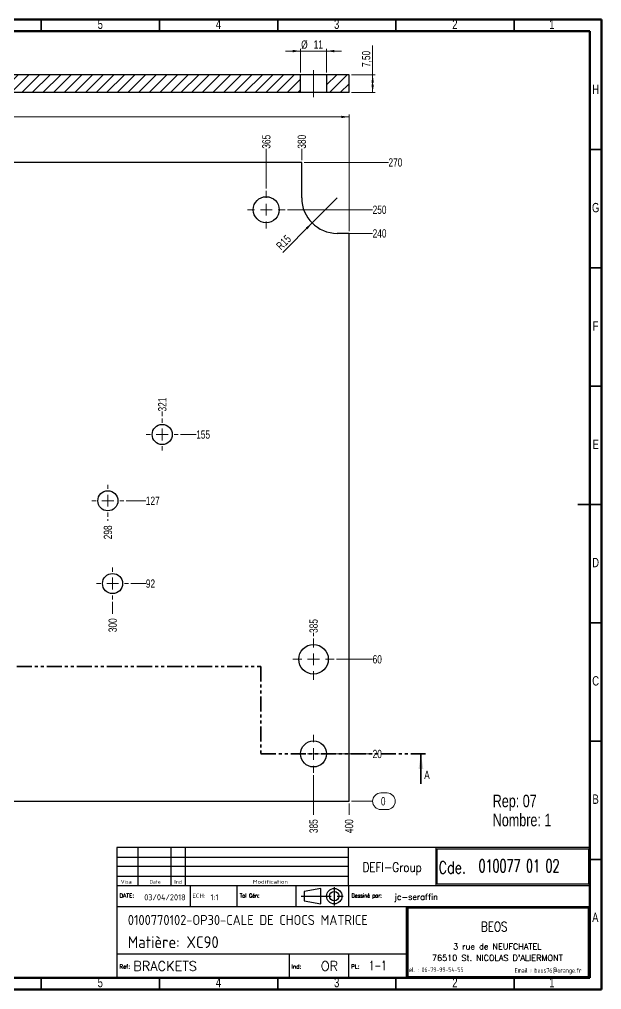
# Model space of a CAD drawing. Header units: millimetres. Extents: x 15 to 589, y 5 to 415.
# Drawn here: x 342.7 to 589, y 5 to 415 of the extents above; entities that cross this region are included whole.
import ezdxf

# ---------------------------------------------------------------- set-up
doc = ezdxf.new("R2010")
doc.units = ezdxf.units.MM
doc.linetypes.add('CENTERX2', pattern=[20.32, 12.7, -2.54, 2.54, -2.54])
doc.linetypes.add('PHANTOM', pattern=[12.7, 6.35, -1.27, 1.27, -1.27, 1.27, -1.27])
doc.layers.add('DIMENSIONS', color=176, linetype='Continuous')
doc.styles.add('SLDTEXTSTYLE0', font='TXT', dxfattribs={"width": 0.75})
doc.styles.add('SLDTEXTSTYLE1', font='ISOCP')
doc.styles.add('SLDTEXTSTYLE10', font='ISOCP', dxfattribs={"width": 1.147311})
doc.styles.add('SLDTEXTSTYLE11', font='ISOCP', dxfattribs={"width": 1.385904})
doc.styles.add('SLDTEXTSTYLE12', font='ISOCP', dxfattribs={"width": 1.246461})
doc.styles.add('SLDTEXTSTYLE13', font='ROMAND')
doc.styles.add('SLDTEXTSTYLE2', font='ROMANT', dxfattribs={"width": 0.8})
doc.styles.add('SLDTEXTSTYLE3', font='ISOCP', dxfattribs={"width": 0.8})
doc.styles.add('SLDTEXTSTYLE4', font='ROMANS', dxfattribs={"width": 0.8})
doc.styles.add('SLDTEXTSTYLE5', font='ROMANT')
doc.styles.add('SLDTEXTSTYLE6', font='ROMANS')
doc.styles.add('SLDTEXTSTYLE7', font='ROMANT', dxfattribs={"width": 0.65})
doc.styles.add('SLDTEXTSTYLE8', font='ISOCP', dxfattribs={"width": 1.446157})
doc.styles.add('SLDTEXTSTYLE9', font='ISOCP', dxfattribs={"width": 1.294402})
doc.dimstyles.new('SLDDIMSTYLE0', dxfattribs={"dimtxt": 3.5, "dimasz": 3.302, "dimexe": 0, "dimexo": 0.0625, "dimgap": 0.875, "dimtad": 0, "dimtih": 1, "dimtoh": 1, "dimdec": 0, "dimrnd": 1e-09, "dimdsep": 46, "dimtxsty": 'SLDTEXTSTYLE0', "dimblk1": 'NONE', "dimblk2": 'NONE', "dimsah": 1, "dimcen": 0.09, "dimadec": 0, "dimazin": 2, "dimtfac": 1, "dimtdec": 0, "dimtofl": 0, "dimtmove": 0, "dimatfit": 3, "dimldrblk": 'NONE', "dimfxl": 1, "dimfrac": 2, "dimtolj": 1, "dimtzin": 12, "dimarcsym": 0})
doc.dimstyles.new('SLDDIMSTYLE1', dxfattribs={"dimtxt": 3.5, "dimasz": 3.302, "dimexe": 0, "dimexo": 0.0625, "dimgap": 0.875, "dimtad": 0, "dimtih": 1, "dimtoh": 1, "dimrnd": 1e-09, "dimzin": 12, "dimdsep": 46, "dimtxsty": 'SLDTEXTSTYLE0', "dimblk1": 'NONE', "dimblk2": 'NONE', "dimsah": 1, "dimcen": 0.09, "dimadec": 0, "dimazin": 3, "dimtfac": 1, "dimtofl": 0, "dimtmove": 0, "dimatfit": 3, "dimldrblk": 'NONE', "dimfxl": 1, "dimfrac": 2, "dimtolj": 1, "dimtzin": 12, "dimarcsym": 0})
doc.dimstyles.new('SLDDIMSTYLE2', dxfattribs={"dimtxt": 3.5, "dimasz": 3.302, "dimexe": 0, "dimexo": 0.0625, "dimgap": 0.875, "dimtad": 1, "dimrnd": 1e-09, "dimzin": 12, "dimdsep": 46, "dimtxsty": 'SLDTEXTSTYLE0', "dimsah": 1, "dimcen": 0.09, "dimadec": 0, "dimazin": 3, "dimtfac": 1, "dimtofl": 0, "dimtmove": 0, "dimatfit": 3, "dimfxl": 1, "dimfrac": 2, "dimtolj": 1, "dimtzin": 12, "dimarcsym": 0})
doc.dimstyles.new('SLDDIMSTYLE3', dxfattribs={"dimtxt": 3.5, "dimasz": 3.302, "dimexe": 0, "dimexo": 0.0625, "dimgap": 0.875, "dimtad": 1, "dimrnd": 1e-09, "dimzin": 12, "dimdsep": 46, "dimtxsty": 'SLDTEXTSTYLE0', "dimsah": 1, "dimcen": 0, "dimadec": 0, "dimazin": 3, "dimtfac": 1, "dimtofl": 0, "dimtmove": 0, "dimatfit": 3, "dimfxl": 1, "dimfrac": 2, "dimtolj": 1, "dimtzin": 12, "dimarcsym": 0})
doc.dimstyles.new('SLDDIMSTYLE4', dxfattribs={"dimtxt": 3.5, "dimasz": 3.302, "dimexe": 0, "dimexo": 0.0625, "dimgap": 0.875, "dimtad": 1, "dimrnd": 1e-09, "dimzin": 12, "dimdsep": 46, "dimtxsty": 'SLDTEXTSTYLE0', "dimsah": 1, "dimcen": 0.09, "dimadec": 0, "dimazin": 3, "dimtfac": 1, "dimtmove": 0, "dimatfit": 0, "dimfxl": 1, "dimfrac": 2, "dimtolj": 1, "dimtzin": 12, "dimarcsym": 0})

# ---------------------------------------------------------------- blocks, each defined once
blk = doc.blocks.new('SW_NOTE_0')
at = {"color": 0, "linetype": 'Continuous', "lineweight": 0, "char_height": 5.292, "attachment_point": 1, "style": 'SLDTEXTSTYLE0'}
for s, insert in [('Rep: 07', (0, 6.82)), ('Nombre: 1', (0, -1.23))]:
    blk.add_mtext(s, dxfattribs=dict(at, insert=insert))
blk = doc.blocks.new('_D_15')
at = {"color": 7, "linetype": 'Continuous', "lineweight": 18}
blk.add_line((380.16, 203.85), (380.16, 203.08), dxfattribs=at)
at = {"color": 7, "linetype": 'Continuous', "lineweight": 18, "insert": (378.43, 195.32), "char_height": 3.5, "attachment_point": 1, "rotation": 90, "style": 'SLDTEXTSTYLE0'}
blk.add_mtext('298', dxfattribs=at)
blk = doc.blocks.new('_None')
blk = doc.blocks.new('_D_16')
at = {"color": 7, "linetype": 'Continuous', "lineweight": 18}
blk.add_line((382.16, 168.85), (382.16, 163.81), dxfattribs=at)
at = {"color": 7, "linetype": 'Continuous', "lineweight": 18, "insert": (380.43, 156.05), "char_height": 3.5, "attachment_point": 1, "rotation": 90, "style": 'SLDTEXTSTYLE0'}
blk.add_mtext('300', dxfattribs=at)
blk = doc.blocks.new('_D_17')
at = {"color": 7, "linetype": 'Continuous', "lineweight": 18}
blk.add_line((403.16, 247.35), (403.16, 249.33), dxfattribs=at)
at = {"color": 7, "linetype": 'Continuous', "lineweight": 18, "insert": (401.43, 249.33), "char_height": 3.5, "attachment_point": 1, "rotation": 90, "style": 'SLDTEXTSTYLE0'}
blk.add_mtext('321', dxfattribs=at)
blk = doc.blocks.new('_D_18')
at = {"color": 7, "linetype": 'Continuous', "lineweight": 18}
blk.add_line((447.16, 343.6), (447.16, 360.4), dxfattribs=at)
at = {"color": 7, "linetype": 'Continuous', "lineweight": 18, "insert": (445.43, 360.4), "char_height": 3.5, "attachment_point": 1, "rotation": 90, "style": 'SLDTEXTSTYLE0'}
blk.add_mtext('365', dxfattribs=at)
blk = doc.blocks.new('_D_19')
at = {"color": 7, "linetype": 'Continuous', "lineweight": 18}
blk.add_line((462.16, 355.6), (462.16, 360.4), dxfattribs=at)
at = {"color": 7, "linetype": 'Continuous', "lineweight": 18, "insert": (460.43, 360.4), "char_height": 3.5, "attachment_point": 1, "rotation": 90, "style": 'SLDTEXTSTYLE0'}
blk.add_mtext('380', dxfattribs=at)
blk = doc.blocks.new('_D_20')
at = {"color": 7, "linetype": 'Continuous', "lineweight": 18}
blk.add_line((467.16, 154.35), (467.16, 155.74), dxfattribs=at)
at = {"color": 7, "linetype": 'Continuous', "lineweight": 18, "insert": (465.43, 155.74), "char_height": 3.5, "attachment_point": 1, "rotation": 90, "style": 'SLDTEXTSTYLE0'}
blk.add_mtext('385', dxfattribs=at)
blk = doc.blocks.new('_D_21')
at = {"color": 7, "linetype": 'Continuous', "lineweight": 18}
blk.add_line((467.16, 95.6), (467.16, 78.89), dxfattribs=at)
at = {"color": 7, "linetype": 'Continuous', "lineweight": 18, "insert": (465.43, 71.13), "char_height": 3.5, "attachment_point": 1, "rotation": 90, "style": 'SLDTEXTSTYLE0'}
blk.add_mtext('385', dxfattribs=at)
blk = doc.blocks.new('_D_22')
at = {"color": 7, "linetype": 'Continuous', "lineweight": 18}
blk.add_line((482.16, 83.6), (482.16, 78.89), dxfattribs=at)
at = {"color": 7, "linetype": 'Continuous', "lineweight": 18, "insert": (480.43, 71.13), "char_height": 3.5, "attachment_point": 1, "rotation": 90, "style": 'SLDTEXTSTYLE0'}
blk.add_mtext('400', dxfattribs=at)
blk = doc.blocks.new('_D_23')
at = {"color": 7, "linetype": 'Continuous', "lineweight": 18}
for p, q in [((495.65, 88.09), (498.24, 88.09)), ((483.16, 84.6), (492.16, 84.6)), ((498.24, 81.11), (495.65, 81.11))]:
    blk.add_line(p, q, dxfattribs=at)
for centre, start, end in [((495.65, 84.6), 90, 270), ((498.24, 84.6), 270, 90)]:
    blk.add_arc(centre, 3.49, start, end, dxfattribs=at)
at = {"color": 7, "linetype": 'Continuous', "lineweight": 18, "insert": (495.65, 86.34), "char_height": 3.5, "attachment_point": 1, "style": 'SLDTEXTSTYLE0'}
blk.add_mtext('0', dxfattribs=at)
blk = doc.blocks.new('_D_24')
at = {"color": 7, "linetype": 'Continuous', "lineweight": 18}
blk.add_line((88.16, 104.6), (75.46, 104.6), dxfattribs=at)
at = {"color": 7, "linetype": 'Continuous', "lineweight": 18, "insert": (70.29, 106.34), "char_height": 3.5, "attachment_point": 1, "style": 'SLDTEXTSTYLE0'}
blk.add_mtext('20', dxfattribs=at)
blk = doc.blocks.new('_D_25')
at = {"color": 7, "linetype": 'Continuous', "lineweight": 18}
blk.add_line((266.16, 104.6), (272.16, 104.6), dxfattribs=at)
at = {"color": 7, "linetype": 'Continuous', "lineweight": 18, "insert": (272.16, 106.34), "char_height": 3.5, "attachment_point": 1, "style": 'SLDTEXTSTYLE0'}
blk.add_mtext('20', dxfattribs=at)
blk = doc.blocks.new('_D_26')
at = {"color": 7, "linetype": 'Continuous', "lineweight": 18}
blk.add_line((476.16, 104.6), (492.16, 104.6), dxfattribs=at)
at = {"color": 7, "linetype": 'Continuous', "lineweight": 18, "insert": (492.16, 106.34), "char_height": 3.5, "attachment_point": 1, "style": 'SLDTEXTSTYLE0'}
blk.add_mtext('20', dxfattribs=at)
blk = doc.blocks.new('_D_27')
at = {"color": 7, "linetype": 'Continuous', "lineweight": 18}
blk.add_line((324.91, 141.6), (332.02, 141.6), dxfattribs=at)
at = {"color": 7, "linetype": 'Continuous', "lineweight": 18, "insert": (332.02, 143.34), "char_height": 3.5, "attachment_point": 1, "style": 'SLDTEXTSTYLE0'}
blk.add_mtext('57', dxfattribs=at)
blk = doc.blocks.new('_D_28')
at = {"color": 7, "linetype": 'Continuous', "lineweight": 18}
blk.add_line((87.41, 144.6), (72.16, 144.6), dxfattribs=at)
at = {"color": 7, "linetype": 'Continuous', "lineweight": 18, "insert": (66.99, 146.34), "char_height": 3.5, "attachment_point": 1, "style": 'SLDTEXTSTYLE0'}
blk.add_mtext('60', dxfattribs=at)
blk = doc.blocks.new('_D_29')
at = {"color": 7, "linetype": 'Continuous', "lineweight": 18}
blk.add_line((476.91, 144.6), (492.16, 144.6), dxfattribs=at)
at = {"color": 7, "linetype": 'Continuous', "lineweight": 18, "insert": (492.16, 146.34), "char_height": 3.5, "attachment_point": 1, "style": 'SLDTEXTSTYLE0'}
blk.add_mtext('60', dxfattribs=at)
blk = doc.blocks.new('_D_30')
at = {"color": 7, "linetype": 'Continuous', "lineweight": 18}
blk.add_line((163.66, 146.6), (236.82, 146.6), dxfattribs=at)
at = {"color": 7, "linetype": 'Continuous', "lineweight": 18, "insert": (236.82, 148.34), "char_height": 3.5, "attachment_point": 1, "style": 'SLDTEXTSTYLE0'}
blk.add_mtext('62', dxfattribs=at)
blk = doc.blocks.new('_D_31')
at = {"color": 7, "linetype": 'Continuous', "lineweight": 18}
blk.add_line((389.91, 176.6), (396.24, 176.6), dxfattribs=at)
at = {"color": 7, "linetype": 'Continuous', "lineweight": 18, "insert": (396.24, 178.34), "char_height": 3.5, "attachment_point": 1, "style": 'SLDTEXTSTYLE0'}
blk.add_mtext('92', dxfattribs=at)
blk = doc.blocks.new('_D_32')
at = {"color": 7, "linetype": 'Continuous', "lineweight": 18}
blk.add_line((387.91, 211.6), (396.24, 211.6), dxfattribs=at)
at = {"color": 7, "linetype": 'Continuous', "lineweight": 18, "insert": (396.24, 213.34), "char_height": 3.5, "attachment_point": 1, "style": 'SLDTEXTSTYLE0'}
blk.add_mtext('127', dxfattribs=at)
blk = doc.blocks.new('_D_33')
at = {"color": 7, "linetype": 'Continuous', "lineweight": 18}
blk.add_line((410.91, 239.6), (417.54, 239.6), dxfattribs=at)
at = {"color": 7, "linetype": 'Continuous', "lineweight": 18, "insert": (417.54, 241.34), "char_height": 3.5, "attachment_point": 1, "style": 'SLDTEXTSTYLE0'}
blk.add_mtext('155', dxfattribs=at)
blk = doc.blocks.new('_D_34')
at = {"color": 7, "linetype": 'Continuous', "lineweight": 18}
blk.add_line((144.91, 259.6), (137.42, 259.6), dxfattribs=at)
at = {"color": 7, "linetype": 'Continuous', "lineweight": 18, "insert": (129.66, 261.34), "char_height": 3.5, "attachment_point": 1, "style": 'SLDTEXTSTYLE0'}
blk.add_mtext('175', dxfattribs=at)
blk = doc.blocks.new('_D_35')
at = {"color": 7, "linetype": 'Continuous', "lineweight": 18}
blk.add_line((314.41, 269.6), (312.33, 269.6), dxfattribs=at)
at = {"color": 7, "linetype": 'Continuous', "lineweight": 18, "insert": (304.57, 271.34), "char_height": 3.5, "attachment_point": 1, "style": 'SLDTEXTSTYLE0'}
blk.add_mtext('185', dxfattribs=at)
blk = doc.blocks.new('_D_36')
at = {"color": 7, "linetype": 'Continuous', "lineweight": 18}
blk.add_line((134.66, 289.6), (130.64, 289.6), dxfattribs=at)
at = {"color": 7, "linetype": 'Continuous', "lineweight": 18, "insert": (122.88, 291.34), "char_height": 3.5, "attachment_point": 1, "style": 'SLDTEXTSTYLE0'}
blk.add_mtext('205', dxfattribs=at)
blk = doc.blocks.new('_D_37')
at = {"color": 7, "linetype": 'Continuous', "lineweight": 18}
blk.add_line((478.16, 324.6), (492.16, 324.6), dxfattribs=at)
at = {"color": 7, "linetype": 'Continuous', "lineweight": 18, "insert": (492.16, 326.34), "char_height": 3.5, "attachment_point": 1, "style": 'SLDTEXTSTYLE0'}
blk.add_mtext('240', dxfattribs=at)
blk = doc.blocks.new('_D_38')
at = {"color": 7, "linetype": 'Continuous', "lineweight": 18}
blk.add_line((281.16, 334.6), (317.16, 334.6), dxfattribs=at)
at = {"color": 7, "linetype": 'Continuous', "lineweight": 18, "insert": (317.16, 336.34), "char_height": 3.5, "attachment_point": 1, "style": 'SLDTEXTSTYLE0'}
blk.add_mtext('250', dxfattribs=at)
blk = doc.blocks.new('_D_39')
at = {"color": 7, "linetype": 'Continuous', "lineweight": 18}
blk.add_line((88.16, 334.6), (75.46, 334.6), dxfattribs=at)
at = {"color": 7, "linetype": 'Continuous', "lineweight": 18, "insert": (67.7, 336.34), "char_height": 3.5, "attachment_point": 1, "style": 'SLDTEXTSTYLE0'}
blk.add_mtext('250', dxfattribs=at)
blk = doc.blocks.new('_D_40')
at = {"color": 7, "linetype": 'Continuous', "lineweight": 18}
blk.add_line((456.16, 334.6), (492.16, 334.6), dxfattribs=at)
at = {"color": 7, "linetype": 'Continuous', "lineweight": 18, "insert": (492.16, 336.34), "char_height": 3.5, "attachment_point": 1, "style": 'SLDTEXTSTYLE0'}
blk.add_mtext('250', dxfattribs=at)
blk = doc.blocks.new('_D_41')
at = {"color": 7, "linetype": 'Continuous', "lineweight": 18}
blk.add_line((463.16, 354.6), (498.86, 354.6), dxfattribs=at)
at = {"color": 7, "linetype": 'Continuous', "lineweight": 18, "insert": (498.86, 356.34), "char_height": 3.5, "attachment_point": 1, "style": 'SLDTEXTSTYLE0'}
blk.add_mtext('270', dxfattribs=at)
blk = doc.blocks.new('_D_43')
at = {"color": 7, "linetype": 'Continuous', "lineweight": 18}
for p, q in [((82.16, 355.6), (82.16, 374.83)), ((82.16, 373.83), (482.16, 373.83)), ((482.16, 325.6), (482.16, 374.83))]:
    blk.add_line(p, q, dxfattribs=at)
for points in [[(82.16, 373.83), (85.46, 373.32), (85.46, 374.34)], [(482.16, 373.83), (478.86, 374.34), (478.86, 373.32)]]:
    blk.add_solid(points, dxfattribs=at)
at = {"color": 7, "linetype": 'Continuous', "lineweight": 18, "insert": (276.89, 378.34), "char_height": 3.5, "attachment_point": 1, "style": 'SLDTEXTSTYLE0'}
blk.add_mtext('400', dxfattribs=at)
blk = doc.blocks.new('_D_44')
at = {"color": 7, "linetype": 'Continuous', "lineweight": 18}
for q in [(477.16, 339.6), (454.14, 316.58)]:
    blk.add_line((466.55, 328.99), q, dxfattribs=at)
blk.add_solid([(466.55, 328.99), (463.86, 327.02), (464.58, 326.3)], dxfattribs=at)
at = {"color": 7, "linetype": 'Continuous', "lineweight": 18, "insert": (450.96, 319.76), "char_height": 3.5, "attachment_point": 1, "rotation": 45, "style": 'SLDTEXTSTYLE0'}
blk.add_mtext('R15', dxfattribs=at)
blk = doc.blocks.new('SW_CENTERMARKSYMBOL_2')
at = {"color": 0, "linetype": 'Continuous', "lineweight": 0}
for p, q in [((0, 5), (0, 8)), ((-5, 0), (-8, 0)), ((0, 0), (-2.5, 0)), ((0, 0), (0, 2.5)), ((0, 0), (0, -2.5)), ((0, 0), (2.5, 0)), ((5, 0), (8, 0)), ((0, -5), (0, -8))]:
    blk.add_line(p, q, dxfattribs=at)
blk = doc.blocks.new('SW_CENTERMARKSYMBOL_3')
at = {"color": 0, "linetype": 'Continuous', "lineweight": 0}
for p, q in [((0, 5), (0, 8)), ((-5, 0), (-8, 0)), ((0, 0), (-2.5, 0)), ((0, 0), (0, 2.5)), ((0, 0), (0, -2.5)), ((0, 0), (2.5, 0)), ((5, 0), (8, 0)), ((0, -5), (0, -8))]:
    blk.add_line(p, q, dxfattribs=at)
blk = doc.blocks.new('SW_CENTERMARKSYMBOL_6')
at = {"color": 0, "linetype": 'Continuous', "lineweight": 0}
for p, q in [((0, 5), (0, 8.75)), ((-5, 0), (-8.75, 0)), ((0, 0), (-2.5, 0)), ((0, 0), (0, 2.5)), ((0, 0), (0, -2.5)), ((0, 0), (2.5, 0)), ((5, 0), (8.75, 0)), ((0, -5), (0, -8.75))]:
    blk.add_line(p, q, dxfattribs=at)
blk = doc.blocks.new('SW_CENTERMARKSYMBOL_16')
at = {"color": 0, "linetype": 'Continuous', "lineweight": 0}
for p, q in [((0, 5), (0, 6.75)), ((-5, 0), (-6.75, 0)), ((0, 0), (-2.5, 0)), ((0, 0), (0, 2.5)), ((0, 0), (0, -2.5)), ((0, 0), (2.5, 0)), ((5, 0), (6.75, 0)), ((0, -5), (0, -6.75))]:
    blk.add_line(p, q, dxfattribs=at)
blk = doc.blocks.new('SW_CENTERMARKSYMBOL_19')
at = {"color": 0, "linetype": 'Continuous', "lineweight": 0}
for p, q in [((0, 5), (0, 6.75)), ((-5, 0), (-6.75, 0)), ((0, 0), (-2.5, 0)), ((0, 0), (0, 2.5)), ((0, 0), (0, -2.5)), ((0, 0), (2.5, 0)), ((5, 0), (6.75, 0)), ((0, -5), (0, -6.75))]:
    blk.add_line(p, q, dxfattribs=at)
blk = doc.blocks.new('SW_CENTERMARKSYMBOL_20')
at = {"color": 0, "linetype": 'Continuous', "lineweight": 0}
for p, q in [((0, 5), (0, 6.75)), ((-5, 0), (-6.75, 0)), ((0, 0), (-2.5, 0)), ((0, 0), (0, 2.5)), ((0, 0), (0, -2.5)), ((0, 0), (2.5, 0)), ((5, 0), (6.75, 0)), ((0, -5), (0, -6.75))]:
    blk.add_line(p, q, dxfattribs=at)
blk = doc.blocks.new('_D_49')
at = {"color": 7, "linetype": 'Continuous', "lineweight": 18}
for p, q in [((461.66, 392.64), (461.66, 402.64)), ((472.66, 392.64), (472.66, 402.64)), ((461.66, 401.64), (455.31, 401.64)), ((461.66, 401.64), (472.66, 401.64)), ((472.66, 401.64), (479.01, 401.64))]:
    blk.add_line(p, q, dxfattribs=at)
for points in [[(461.66, 401.64), (458.36, 402.15), (458.36, 401.13)], [(472.66, 401.64), (475.96, 401.13), (475.96, 402.15)]]:
    blk.add_solid(points, dxfattribs=at)
at = {"color": 7, "linetype": 'Continuous', "lineweight": 18, "char_height": 3.5, "attachment_point": 1, "style": 'SLDTEXTSTYLE0'}
for s, insert in [('%%c', (461.94, 406.15)), ('11', (467.22, 406.2))]:
    blk.add_mtext(s, dxfattribs=dict(at, insert=insert))
blk = doc.blocks.new('_D_50')
at = {"color": 7, "linetype": 'Continuous', "lineweight": 18}
for p, q in [((492.16, 391.64), (492.16, 403.96)), ((483.16, 391.64), (493.16, 391.64)), ((492.16, 384.14), (492.16, 391.64)), ((483.16, 384.14), (493.16, 384.14))]:
    blk.add_line(p, q, dxfattribs=at)
for points in [[(492.16, 391.64), (491.65, 388.34), (492.67, 388.34)], [(492.16, 384.14), (492.67, 387.44), (491.65, 387.44)]]:
    blk.add_solid(points, dxfattribs=at)
at = {"color": 7, "linetype": 'Continuous', "lineweight": 18, "insert": (487.65, 394.91), "char_height": 3.5, "attachment_point": 1, "rotation": 90, "style": 'SLDTEXTSTYLE0'}
blk.add_mtext('7,50', dxfattribs=at)

msp = doc.modelspace()

# ---------------------------------------------------------------- hatches: boundary and pattern name
at = {"linetype": 'Continuous', "lineweight": 18}
h = msp.add_hatch(dxfattribs=at)
h.set_pattern_fill('ANSI31', style=0)
h.paths.add_polyline_path([(321.411, 384.139), (461.661, 384.139), (461.661, 391.639), (321.411, 391.639)], flags=0)
h = msp.add_hatch(dxfattribs=at)
h.set_pattern_fill('ANSI31', style=0)
h.paths.add_polyline_path([(472.661, 384.139), (482.161, 384.139), (482.161, 391.639), (472.661, 391.639)], flags=0)

# ---------------------------------------------------------------- linework, layer by layer
at = {"color": 7, "linetype": 'Continuous', "lineweight": 70}
for p, q in [((15, 415), (589, 415)), ((589, 415), (589, 5)), ((20, 410), (584, 410)), ((584, 410), (584, 10)), ((584, 10), (20, 10)), ((589, 5), (15, 5))]:
    msp.add_line(p, q, dxfattribs=at)
at = {"color": 7, "linetype": 'Continuous', "lineweight": 35}
for p, q in [((352, 410), (352, 415)), ((402, 410), (402, 415)), ((452, 410), (452, 415)), ((502, 410), (502, 415)), ((552, 410), (552, 415)), ((584, 360), (589, 360)), ((584, 310), (589, 310)), ((584, 260), (589, 260)), ((589, 210), (579, 210)), ((584, 210), (589, 210)), ((584, 160), (589, 160)), ((584, 110), (589, 110)), ((512.58, 91.901), (512.58, 104.601)), ((584, 60), (589, 60)), ((352, 10), (352, 5)), ((402, 10), (402, 5)), ((452, 10), (452, 5)), ((502, 10), (502, 5)), ((552, 10), (552, 5))]:
    msp.add_line(p, q, dxfattribs=at)
at = {"color": 7, "linetype": 'CENTERX2', "lineweight": 18}
msp.add_line((467.161, 393.639), (467.161, 382.139), dxfattribs=at)
at = {"color": 7, "linetype": 'Continuous', "lineweight": 25}
for p, q in [((461.661, 391.639), (321.411, 391.639)), ((461.661, 384.139), (461.661, 391.639)), ((472.661, 391.639), (461.661, 391.639)), ((472.661, 391.639), (472.661, 384.139)), ((482.161, 391.639), (472.661, 391.639)), ((482.161, 384.139), (482.161, 391.639)), ((461.661, 384.139), (321.411, 384.139)), ((472.661, 384.139), (461.661, 384.139)), ((482.161, 384.139), (472.661, 384.139)), ((462.161, 354.601), (82.161, 354.601)), ((462.161, 339.601), (462.161, 354.601)), ((482.161, 324.601), (477.161, 324.601)), ((482.161, 84.601), (482.161, 324.601)), ((82.161, 84.601), (482.161, 84.601))]:
    msp.add_line(p, q, dxfattribs=at)
at = {"color": 7, "linetype": 'PHANTOM', "lineweight": 35}
for p, q in [((290.89, 141.601), (444.863, 141.601)), ((444.863, 141.601), (444.863, 104.601)), ((444.863, 104.601), (514.58, 104.601))]:
    msp.add_line(p, q, dxfattribs=at)
at = {"color": 7, "linetype": 'Continuous', "lineweight": 25}
for centre, radius in [((447.161, 334.601), 5.5), ((403.161, 239.601), 4.25), ((380.161, 211.601), 4.25), ((382.161, 176.601), 4.25), ((467.161, 144.601), 6.25), ((467.161, 104.601), 5.5)]:
    msp.add_circle(centre, radius, dxfattribs=at)
msp.add_arc((477.161, 339.601), 15, 180, 270, dxfattribs=at)
at = {"color": 7, "linetype": 'Continuous', "lineweight": 35}
msp.add_solid([(512.58, 104.601), (511.564, 98.251), (513.596, 98.251)], dxfattribs=at)
at = {"layer": 'DIMENSIONS', "color": 3}
for p, q in [((482, 65), (384, 65)), ((393, 49), (393, 65)), ((407, 49), (407, 65)), ((413, 49), (413, 65)), ((384, 61), (482, 61)), ((482, 57), (384, 57)), ((384, 53), (482, 53))]:
    msp.add_line(p, q, dxfattribs=at)
at = {"layer": 'DIMENSIONS', "color": 6}
for p, q in [((384, 65), (384, 10)), ((584, 10), (584, 65)), ((584, 40), (506.384, 40)), ((506.384, 40), (506.384, 10)), ((583.8, 39.8), (506.584, 39.8)), ((506.584, 39.8), (506.584, 10.2)), ((583.6, 39.6), (506.784, 39.6)), ((506.784, 39.6), (506.784, 10.4)), ((583.4, 39.4), (506.984, 39.4)), ((506.984, 39.4), (506.984, 10.6)), ((583.4, 10.6), (583.4, 39.4)), ((583.6, 10.4), (583.6, 39.6)), ((583.8, 10.2), (583.8, 39.8)), ((384, 10), (584, 10)), ((506.584, 10.2), (583.8, 10.2)), ((506.784, 10.4), (583.6, 10.4)), ((506.984, 10.6), (583.4, 10.6))]:
    msp.add_line(p, q, dxfattribs=at)
at = {"layer": 'DIMENSIONS', "color": 1}
for p, q in [((584, 65), (482, 65)), ((482, 49), (482, 65)), ((519, 49), (519, 65)), ((519.5, 49.5), (519.5, 64.5)), ((519.5, 64.5), (583.5, 64.5)), ((583.5, 64.5), (583.5, 49.5)), ((583.5, 49.5), (519.5, 49.5)), ((384, 49), (584, 49)), ((415, 49), (415, 40)), ((434.731, 49), (434.731, 40)), ((459.62, 49), (459.62, 40)), ((482, 49), (482, 40)), ((506.384, 40), (384, 40)), ((506.384, 20), (384, 20)), ((456.792, 20), (456.792, 10)), ((482, 20), (482, 10))]:
    msp.add_line(p, q, dxfattribs=at)
at = {"layer": 'DIMENSIONS'}
for p, q in [((519.5, 49.5), (519.5, 64.5)), ((519.5, 64.5), (583.5, 64.5)), ((583.5, 64.5), (583.5, 49.5)), ((583.5, 49.5), (519.5, 49.5))]:
    msp.add_line(p, q, dxfattribs=at)
at = {"layer": 'DIMENSIONS', "color": 7}
for p, q in [((470.244, 47.75), (463.244, 46.5)), ((463.244, 46.5), (463.244, 42.5)), ((470.244, 41.25), (470.244, 47.75)), ((463.244, 42.5), (470.244, 41.25))]:
    msp.add_line(p, q, dxfattribs=at)
at = {"layer": 'DIMENSIONS', "color": 3, "linetype": 'CENTERX2'}
for p, q in [((475.934, 48.348), (475.934, 40.513)), ((461.946, 44.5), (480.201, 44.5))]:
    msp.add_line(p, q, dxfattribs=at)
at = {"layer": 'DIMENSIONS', "color": 7}
for radius in [3.25, 2]:
    msp.add_circle((475.934, 44.5), radius, dxfattribs=at)

# ---------------------------------------------------------------- block references
at = {"color": 7, "linetype": 'Continuous', "lineweight": 0}
for name, p in [('SW_CENTERMARKSYMBOL_3', (447.161, 334.601)), ('SW_CENTERMARKSYMBOL_19', (403.161, 239.601)), ('SW_CENTERMARKSYMBOL_20', (380.161, 211.601)), ('SW_CENTERMARKSYMBOL_16', (382.161, 176.601)), ('SW_CENTERMARKSYMBOL_6', (467.161, 144.601)), ('SW_CENTERMARKSYMBOL_2', (467.161, 104.601)), ('SW_NOTE_0', (542.958, 80.547))]:
    msp.add_blockref(name, p, dxfattribs=at)

# ---------------------------------------------------------------- texts
at = {"color": 7, "linetype": 'Continuous', "lineweight": 0, "char_height": 3.969, "attachment_point": 2, "style": 'SLDTEXTSTYLE0'}
for s, insert in [('5', (376.96, 414.973)), ('4', (426.96, 414.973)), ('3', (476.96, 414.973)), ('2', (526.96, 414.973)), ('1', (567.96, 414.973)), ('H', (586.49, 387.473)), ('G', (586.487, 337.473)), ('F', (586.458, 287.473)), ('E', (586.508, 237.473)), ('D', (586.453, 187.473)), ('C', (586.459, 137.473)), ('B', (586.471, 87.473)), ('A', (586.34, 37.473)), ('5', (376.96, 9.973)), ('4', (426.96, 9.973)), ('3', (476.96, 9.973)), ('2', (526.96, 9.973)), ('1', (567.96, 9.973))]:
    msp.add_mtext(s, dxfattribs=dict(at, insert=insert))
at = {"color": 7, "linetype": 'Continuous', "insert": (513.959, 97.458), "char_height": 3.5, "attachment_point": 1, "style": 'SLDTEXTSTYLE0'}
msp.add_mtext('A', dxfattribs=at)
at = {"layer": 'DIMENSIONS'}
for s, insert, char_height, attachment_point, style in [('DEFI-Group', (500.42, 58.701), 4, 2, 'SLDTEXTSTYLE2'), ('Cde.', (520, 59.126), 5, 1, 'SLDTEXTSTYLE2'), ('010077 01 02', (536.973, 59.94), 5.29167, 1, 'SLDTEXTSTYLE7'), ('Visa', (385.655, 51.348), 1.5671, 1, 'SLDTEXTSTYLE12'), ('Date', (397.824, 51.283), 1.4924, 1, 'SLDTEXTSTYLE10'), ('Ind', (408.254, 51.283), 1.4924, 1, 'SLDTEXTSTYLE11'), ('Modification', (441.489, 51.348), 1.56705, 1, 'SLDTEXTSTYLE8'), ('DATE:', (385.034, 45.598), 1.7277, 1, 'SLDTEXTSTYLE6'), ('03/04/2018', (395.533, 45.253), 2.5, 1, 'SLDTEXTSTYLE1'), ('ECH:', (415.911, 45.56), 1.8141, 1, 'SLDTEXTSTYLE9'), ('1:1', (423.62, 45.24), 2.5, 1, 'SLDTEXTSTYLE1'), ('Tol Gén:', (435.952, 45.598), 1.7277, 1, 'SLDTEXTSTYLE4'), ('Dessiné par:', (483.221, 45.598), 1.72768, 1, 'SLDTEXTSTYLE4'), ('jc-seraffin', (501.355, 45.42), 2.5, 1, 'SLDTEXTSTYLE5'), ('0100770102-OP30-CALE DE CHOCS MATRICE', (388.603, 36.537), 4.23333, 1, 'SLDTEXTSTYLE1'), ('BEOS', (543.571, 33.595), 4, 2, 'SLDTEXTSTYLE2'), ('Matière: XC90', (388.603, 27.564), 5, 1, 'SLDTEXTSTYLE1'), ('3 rue de NEUFCHATEL', (544.909, 24.448), 2.5, 2, 'SLDTEXTSTYLE13'), ('BRACKETS', (390.904, 16.951), 4, 1, 'SLDTEXTSTYLE5'), ('OR', (470.194, 16.951), 4, 1, 'SLDTEXTSTYLE5'), ('1-1', (490.651, 17.173), 4, 1, 'SLDTEXTSTYLE7'), ("76510 St. NICOLAS D'ALIERMONT", (544.903, 19.623), 2.5, 2, 'SLDTEXTSTYLE13'), ('Ref:', (385.034, 15.598), 1.7277, 1, 'SLDTEXTSTYLE6'), ('Ind:', (457.826, 15.598), 1.7277, 1, 'SLDTEXTSTYLE6'), ('PL:', (483.034, 15.598), 1.7277, 1, 'SLDTEXTSTYLE6'), ('Tel. : 06-79-99-54-55', (518.36, 14.429), 2, 2, 'SLDTEXTSTYLE3'), ('Email : beos76@orange.fr', (566.372, 14.097), 2, 2, 'SLDTEXTSTYLE3')]:
    msp.add_mtext(s, dxfattribs=dict(at, insert=insert, char_height=char_height, attachment_point=attachment_point, style=style))

# ---------------------------------------------------------------- dimensions: what is measured, and where the dimension line sits
at = {"color": 7, "linetype": 'Continuous', "lineweight": 18}
dim = msp.add_linear_dim(base=(472.661, 401.639), p1=(461.661, 391.639), p2=(472.661, 391.639), text='%%c<>', dimstyle='SLDDIMSTYLE4', dxfattribs=at)
dim.commit()
dim.dimension.update_dxf_attribs({"geometry": '_D_49', "text_midpoint": (467.162, 401.639), "dimtype": 160})
dim = msp.add_linear_dim(base=(492.161, 391.639), p1=(482.161, 384.139), p2=(482.161, 391.639), angle=90, dimstyle='SLDDIMSTYLE2', dxfattribs=at)
dim.commit()
dim.dimension.update_dxf_attribs({"geometry": '_D_50', "text_midpoint": (492.161, 399.437), "dimtype": 160})
dim = msp.add_linear_dim(base=(482.161, 373.829), p1=(82.161, 354.601), p2=(482.161, 324.601), dimstyle='SLDDIMSTYLE2', dxfattribs=at)
dim.commit()
dim.dimension.update_dxf_attribs({"geometry": '_D_43', "text_midpoint": (280.774, 373.829), "dimtype": 160})
for feature_location, offset, dtype, origin, dimstyle, picture, middle in [((447.161, 342.601), (0, 17.799), 1, (82.161, 84.601), 'SLDDIMSTYLE1', '_D_18', (447.161, 364.279)), ((462.161, 354.601), (0, 5.799), 1, (82.161, 84.601), 'SLDDIMSTYLE1', '_D_19', (462.161, 364.279)), ((462.161, 354.601), (36.7, 0), 0, (482.161, 84.601), 'SLDDIMSTYLE1', '_D_41', (502.74, 354.601)), ((89.161, 334.601), (-13.702, 0), 0, (482.161, 84.601), 'SLDDIMSTYLE1', '_D_39', (71.58, 334.601)), ((280.161, 334.601), (37, 0), 0, (482.161, 84.601), 'SLDDIMSTYLE1', '_D_38', (321.041, 334.601)), ((455.161, 334.601), (37, 0), 0, (482.161, 84.601), 'SLDDIMSTYLE1', '_D_40', (496.041, 334.601)), ((477.161, 324.601), (15, 0), 0, (482.161, 84.601), 'SLDDIMSTYLE1', '_D_37', (496.041, 324.601)), ((135.661, 289.601), (-5.018, 0), 0, (482.161, 84.601), 'SLDDIMSTYLE1', '_D_36', (126.764, 289.601)), ((315.411, 269.601), (-3.079, 0), 0, (482.161, 84.601), 'SLDDIMSTYLE1', '_D_35', (308.453, 269.601)), ((145.911, 259.601), (-8.491, 0), 0, (482.161, 84.601), 'SLDDIMSTYLE1', '_D_34', (133.541, 259.601)), ((403.161, 246.351), (0, 2.981), 1, (82.161, 84.601), 'SLDDIMSTYLE1', '_D_17', (403.161, 253.212)), ((409.911, 239.601), (7.626, 0), 0, (482.161, 84.601), 'SLDDIMSTYLE1', '_D_33', (421.416, 239.601)), ((386.911, 211.601), (9.327, 0), 0, (482.161, 84.601), 'SLDDIMSTYLE1', '_D_32', (400.117, 211.601)), ((380.161, 204.851), (0, -1.775), 1, (82.161, 84.601), 'SLDDIMSTYLE1', '_D_15', (380.161, 199.197)), ((388.911, 176.601), (7.327, 0), 0, (482.161, 84.601), 'SLDDIMSTYLE1', '_D_31', (398.824, 176.601)), ((382.161, 169.851), (0, -6.039), 1, (82.161, 84.601), 'SLDDIMSTYLE1', '_D_16', (382.161, 159.934)), ((467.161, 153.351), (0, 2.393), 1, (82.161, 84.601), 'SLDDIMSTYLE1', '_D_20', (467.161, 159.624)), ((162.661, 146.601), (74.155, 0), 0, (482.161, 84.601), 'SLDDIMSTYLE1', '_D_30', (239.403, 146.601)), ((88.411, 144.601), (-16.25, 0), 0, (482.161, 84.601), 'SLDDIMSTYLE1', '_D_28', (69.575, 144.601)), ((475.911, 144.601), (16.25, 0), 0, (482.161, 84.601), 'SLDDIMSTYLE1', '_D_29', (494.747, 144.601)), ((323.911, 141.601), (8.106, 0), 0, (482.161, 84.601), 'SLDDIMSTYLE1', '_D_27', (334.604, 141.601)), ((89.161, 104.601), (-13.702, 0), 0, (482.161, 84.601), 'SLDDIMSTYLE1', '_D_24', (72.873, 104.601)), ((265.161, 104.601), (7, 0), 0, (482.161, 84.601), 'SLDDIMSTYLE1', '_D_25', (274.747, 104.601)), ((475.161, 104.601), (17, 0), 0, (482.161, 84.601), 'SLDDIMSTYLE1', '_D_26', (494.747, 104.601)), ((467.161, 96.601), (0, -17.71), 1, (82.161, 84.601), 'SLDDIMSTYLE1', '_D_21', (467.161, 75.012)), ((482.161369193, 84.601466993), (10, 0), 0, (482.161369193, 84.601466993), 'SLDDIMSTYLE0', '_D_23', (496.943487096, 84.601466993)), ((482.161, 84.601), (0, -5.71), 1, (82.161, 84.601), 'SLDDIMSTYLE1', '_D_22', (482.161, 75.012))]:
    dim = msp.add_ordinate_dim(feature_location=feature_location, offset=offset, dtype=dtype, origin=origin, dimstyle=dimstyle, dxfattribs=at)
    dim.commit()
    dim.dimension.update_dxf_attribs({"geometry": picture, "text_midpoint": middle})
dim = msp.add_radius_dim(center=(477.161, 339.601), mpoint=(466.555, 328.995), dimstyle='SLDDIMSTYLE3', dxfattribs=at)
dim.commit()
dim.dimension.update_dxf_attribs({"geometry": '_D_44', "text_midpoint": (456.875, 319.315), "dimtype": 164})

doc.saveas('drawing.dxf')
